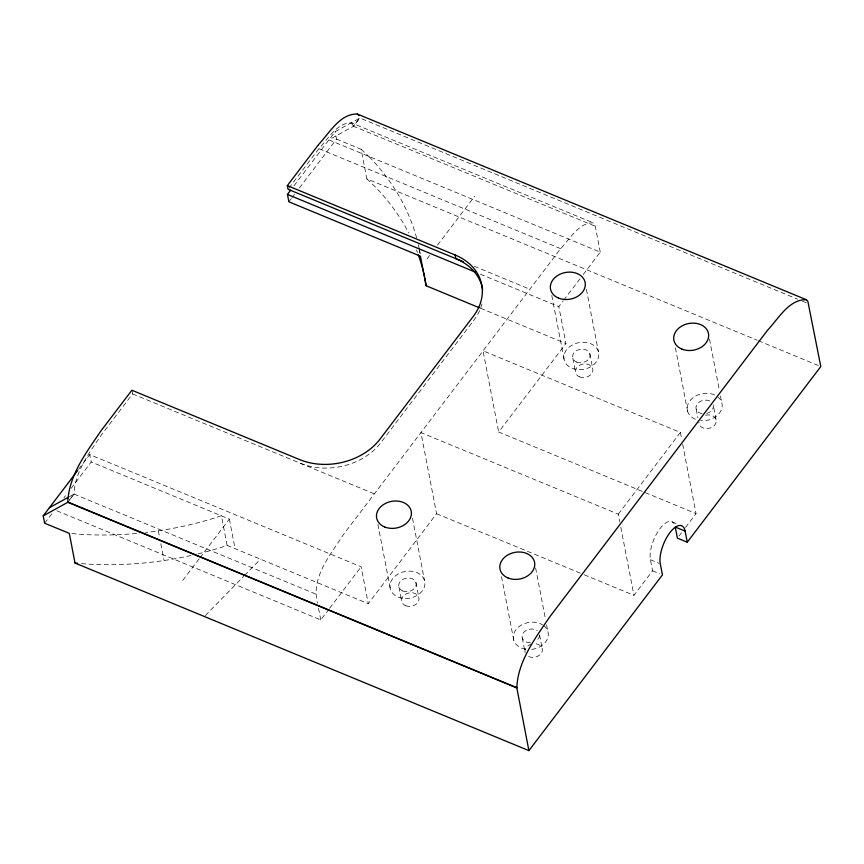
<?xml version="1.0" encoding="UTF-8"?>
<svg xmlns="http://www.w3.org/2000/svg" width="864" height="864" viewBox="0 0 864 864"><rect width="100%" height="100%" fill="white"/><g stroke="black" fill="none" stroke-linecap="round" stroke-linejoin="round"><path stroke-width="0.65" stroke-dasharray="4.32 3.24" d="M583.2 274.547L600.253 252.104L328.882 139.892L353.516 126.284L359.651 117.904L797.494 299.128M131.879 390.226L132.592 393.908L101.542 434.786C89.456 452.585 74.779 471.809 74.034 494.111L69.379 500.234M600.253 252.104L595.285 226.26L593.309 222.869C578.696 222.383 569.711 239.231 560.671 248.67L343.31 534.751C330.491 554.764 310.651 577.67 317.552 603.126M197.986 553.867A293.652 225.612 -10.9 0 0 220.158 547.744L227.113 545.389L368.269 603.709L436.568 513.724L420.941 432.572L618.3 514.177L619.812 522.029M288.868 188.222L318.902 148.694C327.942 139.266 336.928 122.407 351.529 122.904L593.309 222.869M78.473 469.454L89.78 454.583L361.152 566.795L368.269 603.709M293.954 185.857L335.092 131.717L359.726 118.109L353.516 126.284L595.285 226.26M288.878 201.798L291.308 198.601M292.108 197.543L294.538 194.357M299.376 187.974L336.517 139.093L335.092 131.717M44.626 523.228L52.65 512.654M63.893 497.869L65.502 495.763M71.129 488.365L91.206 461.959L89.78 454.583M427.032 258.919L431.071 253.606M437.53 245.106L474.682 196.247M182.768 580.338L199.12 558.857M199.94 557.777L229.37 519.113L91.206 461.959M56.884 510.797L320.782 619.92L328.86 609.293M329.67 608.234L361.152 566.795M685.498 527.472L696.028 513.616L498.658 432L565.931 343.559L558.835 306.623L562.896 301.277M563.706 300.208L579.949 278.824M618.3 514.177L680.4 432.443L483.041 350.827L498.658 432M584.28 574.798L633.938 595.328L652.568 570.802L650.43 559.732A23.49 9.785 -67.5 0 1 658.4 530.874A23.49 9.785 -67.5 0 1 674.104 523.768M679.007 535.993L681.437 532.796M69.368 500.029L74.034 494.111L315.814 594.086M205.319 615.535L243.648 576.353M244.588 575.402L260.485 559.159M69.347 496.703L74.034 494.111M71.906 533.552L82.307 534.438A293.652 225.612 -10.9 0 0 136.771 533.434M81.518 563.587L88.02 564.138A293.652 225.612 -10.9 0 0 191.754 555.325M802.483 301.19L806.231 302.746M560.671 248.67L318.902 148.694L318.395 144.752M336.517 139.093L361.141 149.288L366.833 178.859L757.199 340.254M758.441 340.762L818.305 365.515M474.314 266.296L529.826 289.256M480.406 274.19L558.835 306.623M480.568 308.264L565.931 343.559M672.181 521.845L677.117 523.886M650.43 559.732L659.059 563.306M652.568 570.802L659.966 573.869M436.568 513.724L583.038 574.279M132.592 393.908L374.36 493.873M361.141 149.288L369.209 156.956M366.833 178.859L374.9 186.516A293.652 225.612 -10.9 0 1 408.726 232.945M351.529 122.904L353.516 126.284M709.506 339.098L719.194 389.394M720.468 396.014L721.742 402.624M675.4 347.782L687.636 411.307M586.418 289.418L598.396 351.626M620.816 527.267L633.938 595.328M551.794 295.456L564.289 360.31M535.615 567.972L545.303 618.257M546.577 624.877L547.852 631.498M539.568 634.889L542.16 648.367M522.277 638.01L525.107 652.709A8.813 6.772 -10.9 0 1 531.695 644.047M501.509 576.655L513.745 640.181M412.517 518.292L424.505 580.489M415.973 582.66L418.813 597.38M398.92 587.002L401.76 601.733M377.903 524.329L390.398 589.172M318.546 608.288L320.782 619.92M229.37 519.113L235.062 548.683M716.051 419.548L713.221 404.795A8.813 6.772 -10.9 0 1 706.633 413.467M696.168 409.136L697.82 417.744M680.4 432.443L681.664 438.988M682.668 444.226L696.028 513.616M589.864 353.797L592.704 368.55M572.81 358.139L575.64 372.892M419.45 249.955L420.196 253.811M227.113 545.389L221.411 515.7L214.456 518.044A293.652 225.612 -10.9 0 1 145.66 532.516M158.35 530.831L159.592 537.289M160.834 543.748L164.052 560.531M419.213 248.67L420.034 253.681M300.348 463.277A58.73 45.122 -10.9 0 0 380.743 442.8L474.098 319.918A58.73 45.122 -10.9 0 0 479.984 309.809M481.95 303.912A58.73 45.122 -10.9 0 1 480.46 308.642M543.629 625.579A17.615 13.532 -10.9 0 1 546.923 639.878A17.615 13.532 -10.9 0 1 531.274 649.436M525.636 649.264A17.615 13.532 -10.9 0 1 515.603 630.256A17.615 13.532 -10.9 0 1 542.549 624.823M539.536 635.418A8.813 6.772 -10.9 0 1 536.738 640.375M530.464 642.676A8.813 6.772 -10.9 0 1 522.85 633.604A8.813 6.772 -10.9 0 1 537.214 630.709M536.22 643.831A8.813 6.772 -10.9 0 1 541.037 653.605A8.813 6.772 -10.9 0 1 527.224 655.668M702.108 413.683A8.813 6.772 -10.9 0 1 697.291 403.909A8.813 6.772 -10.9 0 1 711.104 401.836M705.586 415.228A8.813 6.761 -10.9 0 1 716.191 420.131A8.813 6.761 -10.9 0 1 707.951 428.501A8.813 6.761 -10.9 0 1 698.782 422.14M717.52 396.706A17.615 13.532 -10.9 0 1 719.788 412.69A17.615 13.532 -10.9 0 1 700.628 420.552M695.38 419.234A17.615 13.532 -10.9 0 1 690.757 399.805A17.615 13.532 -10.9 0 1 716.44 395.96M369.198 156.859A293.652 225.612 -10.9 0 1 416.686 238.129M418.338 244.642A293.652 225.612 -10.9 0 1 419.202 248.573M416.448 249.934A293.652 225.612 -10.9 0 1 417.42 252.461M572.022 368.226A17.615 13.532 -10.9 0 0 598.817 355.136A17.615 13.532 -10.9 0 0 573.178 344.531A17.615 13.532 -10.9 0 0 572.022 368.226M576.688 362.092A8.813 6.772 -10.9 0 0 590.08 355.547A8.813 6.772 -10.9 0 0 577.26 350.244A8.813 6.772 -10.9 0 0 576.688 362.092M398.131 597.089A17.615 13.532 -10.9 0 0 424.926 583.999A17.615 13.532 -10.9 0 0 399.287 573.404A17.615 13.532 -10.9 0 0 398.131 597.089M402.786 590.965A8.813 6.772 -10.9 0 0 416.189 584.42A8.813 6.772 -10.9 0 0 403.369 579.118A8.813 6.772 -10.9 0 0 402.786 590.965M579.517 376.855A8.813 6.761 -10.9 0 0 592.909 370.31A8.813 6.761 -10.9 0 0 580.09 365.008A8.813 6.761 -10.9 0 0 579.517 376.855M405.637 605.686A8.813 6.772 -10.9 0 0 419.029 599.141A8.813 6.772 -10.9 0 0 406.21 593.838A8.813 6.772 -10.9 0 0 405.637 605.686"/><path stroke-width="1.3" d="M77.674 470.524L43.2 515.884L44.626 523.228L69.304 533.336L75.017 563.036L528.908 750.632L662.44 574.884L660.29 563.814A23.49 9.785 -67.5 0 1 669.87 532.699A23.49 9.785 -67.5 0 1 685.13 531.112L687.258 542.203L677.387 538.121L675.27 527.04L685.13 531.112M463.212 261.706L288.058 189.292L287.345 185.609L318.395 144.752C329.173 133.499 339.93 113.432 357.35 114.048L806.35 299.711L807.851 301.298L820.8 366.541L687.258 542.203M479.326 307.757L426.125 285.757L420.444 256.187L288.878 201.798L287.453 194.411L290.704 190.134M49.41 507.708L68.17 497.351M43.2 515.884L67.824 502.286L516.834 687.938L528.908 750.632M75.017 563.036L77.609 563.252M806.35 299.711C788.929 299.095 778.172 319.151 767.405 330.404L549.623 617.026C535.205 638.312 517.698 661.295 516.834 687.938M287.345 185.609L455.101 254.966A58.73 45.122 -10.9 0 1 473.386 316.235L380.03 439.117A58.73 45.122 -10.9 0 1 299.635 459.594L131.879 390.226L100.624 431.363C86.206 452.66 68.699 475.632 67.824 502.286M287.453 194.411L475.427 272.138M67.813 502.006L516.812 687.668M357.35 114.048L358.852 115.646M455.101 254.966L455.814 258.649A58.73 45.122 -10.9 0 1 482.641 289.656M424.894 278.24L426.125 285.757M418.338 254.956A293.652 225.612 -10.9 0 1 424.624 276.923M507.978 577.962A17.615 13.532 -10.9 0 0 534.762 564.872A17.615 13.532 -10.9 0 0 509.123 554.267A17.615 13.532 -10.9 0 0 507.978 577.962M681.869 349.088A17.615 13.532 -10.9 0 0 708.664 335.988A17.615 13.532 -10.9 0 0 683.024 325.393A17.615 13.532 -10.9 0 0 681.869 349.088M558.511 298.08A17.615 13.532 -10.9 0 0 585.306 284.99A17.615 13.532 -10.9 0 0 559.667 274.385A17.615 13.532 -10.9 0 0 558.511 298.08M384.62 526.954A17.615 13.532 -10.9 0 0 411.415 513.864A17.615 13.532 -10.9 0 0 385.776 503.269A17.615 13.532 -10.9 0 0 384.62 526.954"/></g></svg>
